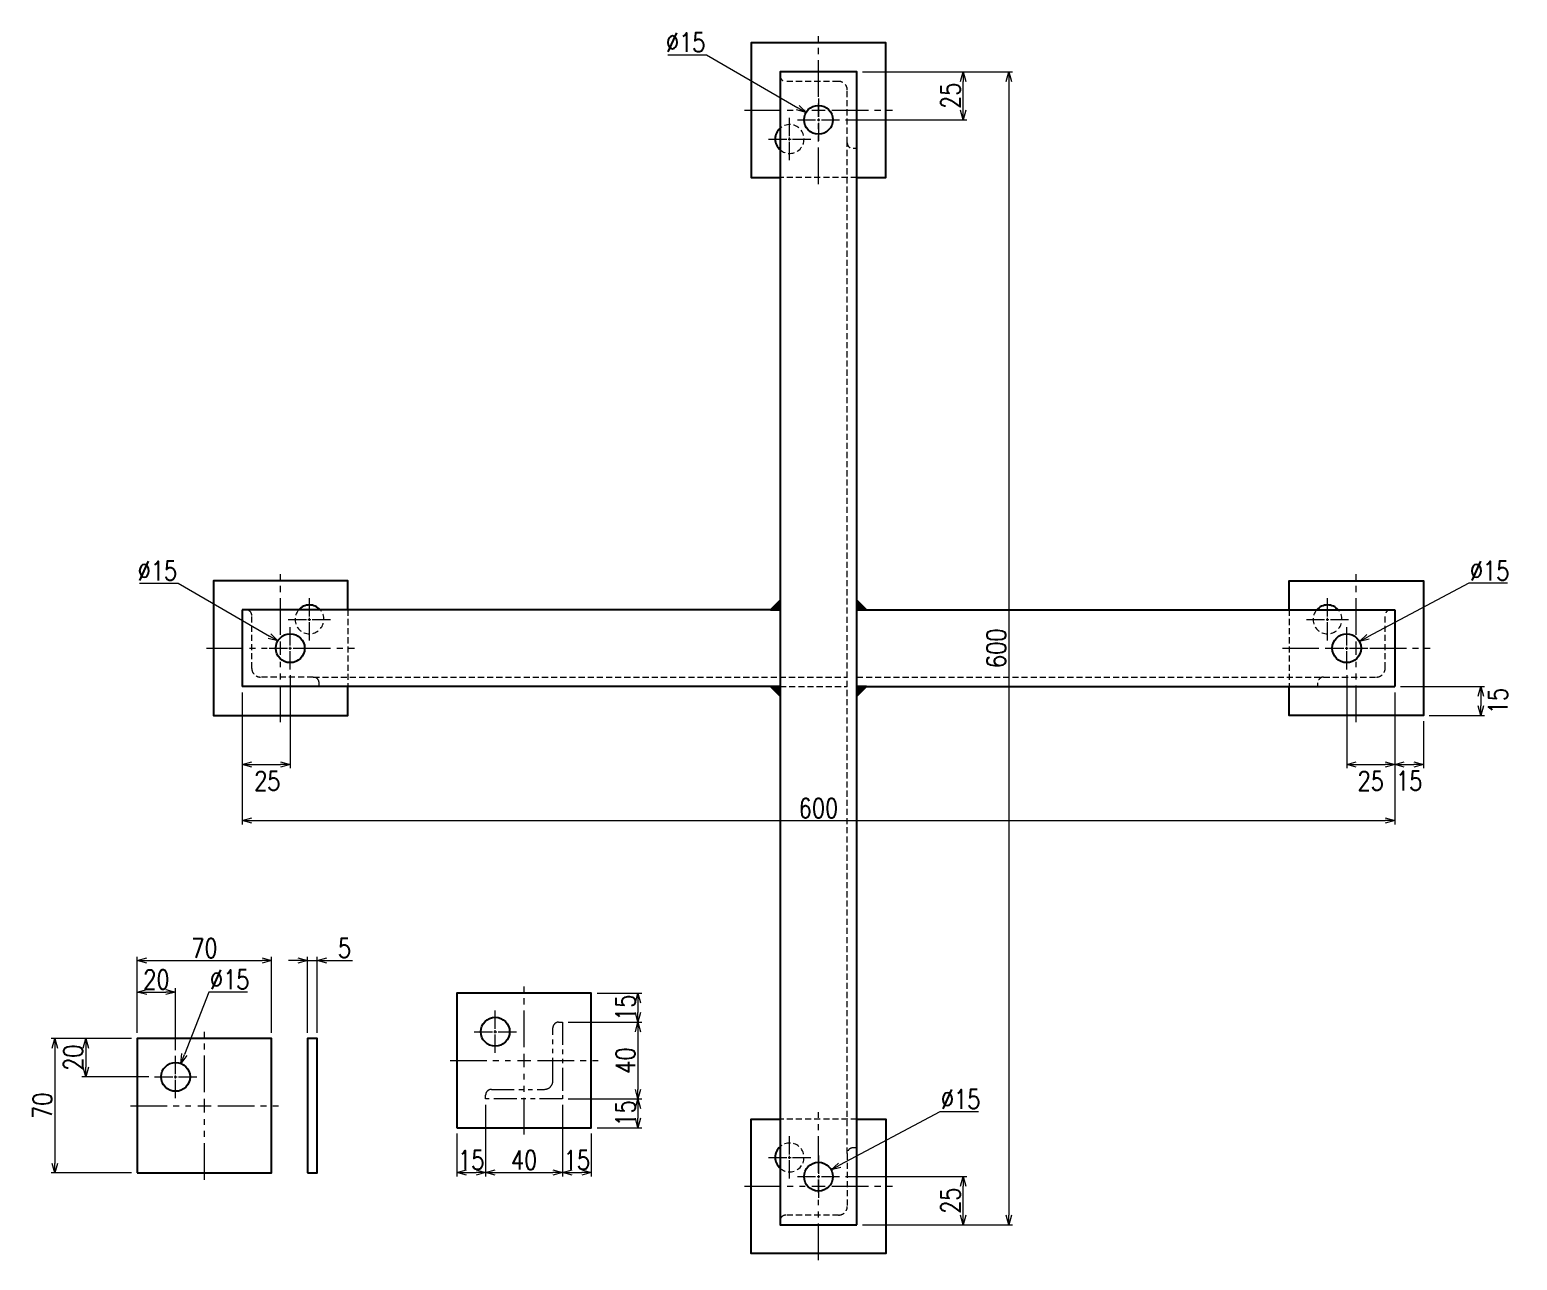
# Model space of a CAD drawing. Header units: millimetres. Extents: x 0 to 70370, y 0 to 11543.
# Drawn here: x 35375 to 36149, y 9299 to 9939 of the extents above; entities that cross this region are included whole.
import ezdxf

# ---------------------------------------------------------------- set-up
doc = ezdxf.new("R2010")
doc.units = ezdxf.units.MM
for name, pattern in [('CENTER2', [28.575, 19.05, -3.175, 3.175, -3.175]), ('HIDDEN2', [4.7625, 3.175, -1.5875]), ('PHANTOM2', [31.75, 15.875, -3.175, 3.175, -3.175, 3.175, -3.175])]:
    doc.linetypes.add(name, pattern=pattern)
for name, color, linetype, lineweight in [('01_外形線', 7, 'Continuous', 25), ('03_かくれ線', 6, 'HIDDEN2', 13), ('04_中心線', 1, 'CENTER2', 9), ('05_仮想線', 2, 'PHANTOM2', 13), ('07_寸法線', 3, 'Continuous', 9)]:
    doc.layers.add(name, color=color, linetype=linetype, lineweight=lineweight)
doc.styles.add('寸法用', font='simplex.shx', dxfattribs={"width": 0.8, "bigfont": '@extfont2.shx'})
doc.dimstyles.new('機械製図用', dxfattribs={"dimtxt": 3.5, "dimasz": 3.5, "dimexe": 2, "dimexo": 0, "dimgap": 1.2, "dimtad": 1, "dimdsep": 46, "dimtxsty": '寸法用', "dimblk": 'OPEN30', "dimcen": 0, "dimclrd": 256, "dimclre": 256, "dimclrt": 7, "dimazin": 2, "dimtm": 1e-09, "dimtfac": 0.75, "dimtmove": 0, "dimatfit": 3, "dimldrblk": 'OPEN30', "dimfxl": 1, "dimlwd": -1, "dimlwe": -1, "dimarcsym": 0})
doc.dimstyles.new('機械製図用$3', dxfattribs={"dimtxt": 3.5, "dimasz": 3.5, "dimexe": 2, "dimexo": 0, "dimgap": 1.2, "dimtad": 1, "dimtih": 1, "dimtoh": 1, "dimdsep": 46, "dimtxsty": '寸法用', "dimblk": 'OPEN30', "dimcen": 0, "dimsd1": 1, "dimclrd": 256, "dimclre": 256, "dimclrt": 7, "dimazin": 2, "dimtm": 1e-09, "dimtfac": 0.75, "dimtofl": 0, "dimtmove": 0, "dimatfit": 3, "dimldrblk": 'OPEN30', "dimfxl": 1, "dimlwd": -1, "dimlwe": -1, "dimarcsym": 0})

# ---------------------------------------------------------------- blocks, each defined once
blk = doc.blocks.new('*U2860')
at = {"layer": '04_中心線', "color": 0, "linetype": 'CENTER2', "transparency": 16777216}
for p, q in [((0, 7), (0, 38.5)), ((-38.5, 0), (-7, 0)), ((7, 0), (38.5, 0)), ((0, -38.5), (0, -7))]:
    blk.add_line(p, q, dxfattribs=at)
at = {"layer": '04_中心線', "color": 0, "linetype": 'Continuous', "transparency": 16777216}
for p, q in [((-3.5, 0), (3.5, 0)), ((0, -3.5), (0, 3.5))]:
    blk.add_line(p, q, dxfattribs=at)
blk = doc.blocks.new('*U2861')
at = {"layer": '04_中心線', "color": 0, "linetype": 'CENTER2', "transparency": 16777216}
for p, q in [((0, 1.5), (0, 11)), ((-11, 0), (-1.5, 0)), ((1.5, 0), (11, 0)), ((0, -11), (0, -1.5))]:
    blk.add_line(p, q, dxfattribs=at)
at = {"layer": '04_中心線', "color": 0, "linetype": 'Continuous', "transparency": 16777216}
for p, q in [((-0.75, 0), (0.75, 0)), ((0, -0.75), (0, 0.75))]:
    blk.add_line(p, q, dxfattribs=at)
blk = doc.blocks.new('*U2862')
at = {"layer": '04_中心線', "color": 0, "linetype": 'CENTER2', "transparency": 16777216}
for p, q in [((0, 7), (0, 38.5)), ((-38.5, 0), (-7, 0)), ((7, 0), (38.5, 0)), ((0, -38.5), (0, -7))]:
    blk.add_line(p, q, dxfattribs=at)
at = {"layer": '04_中心線', "color": 0, "linetype": 'Continuous', "transparency": 16777216}
for p, q in [((-3.5, 0), (3.5, 0)), ((0, -3.5), (0, 3.5))]:
    blk.add_line(p, q, dxfattribs=at)
blk = doc.blocks.new('*U2863')
at = {"layer": '04_中心線', "color": 0, "linetype": 'CENTER2', "transparency": 16777216}
for p, q in [((0, 1.5), (0, 11)), ((-11, 0), (-1.5, 0)), ((1.5, 0), (11, 0)), ((0, -11), (0, -1.5))]:
    blk.add_line(p, q, dxfattribs=at)
at = {"layer": '04_中心線', "color": 0, "linetype": 'Continuous', "transparency": 16777216}
for p, q in [((-0.75, 0), (0.75, 0)), ((0, -0.75), (0, 0.75))]:
    blk.add_line(p, q, dxfattribs=at)
blk = doc.blocks.new('*U2864')
at = {"layer": '04_中心線', "color": 0, "linetype": 'CENTER2', "transparency": 16777216}
for p, q in [((0, 7), (0, 38.5)), ((-38.5, 0), (-7, 0)), ((7, 0), (38.5, 0)), ((0, -38.5), (0, -7))]:
    blk.add_line(p, q, dxfattribs=at)
at = {"layer": '04_中心線', "color": 0, "linetype": 'Continuous', "transparency": 16777216}
for p, q in [((-3.5, 0), (3.5, 0)), ((0, -3.5), (0, 3.5))]:
    blk.add_line(p, q, dxfattribs=at)
blk = doc.blocks.new('*U2865')
at = {"layer": '04_中心線', "color": 0, "linetype": 'CENTER2', "transparency": 16777216}
for p, q in [((0, 1.5), (0, 11)), ((-11, 0), (-1.5, 0)), ((1.5, 0), (11, 0)), ((0, -11), (0, -1.5))]:
    blk.add_line(p, q, dxfattribs=at)
at = {"layer": '04_中心線', "color": 0, "linetype": 'Continuous', "transparency": 16777216}
for p, q in [((-0.75, 0), (0.75, 0)), ((0, -0.75), (0, 0.75))]:
    blk.add_line(p, q, dxfattribs=at)
blk = doc.blocks.new('*U2866')
at = {"layer": '04_中心線', "color": 0, "linetype": 'CENTER2', "transparency": 16777216}
for p, q in [((0, 7), (0, 38.5)), ((-38.5, 0), (-7, 0)), ((7, 0), (38.5, 0)), ((0, -38.5), (0, -7))]:
    blk.add_line(p, q, dxfattribs=at)
at = {"layer": '04_中心線', "color": 0, "linetype": 'Continuous', "transparency": 16777216}
for p, q in [((-3.5, 0), (3.5, 0)), ((0, -3.5), (0, 3.5))]:
    blk.add_line(p, q, dxfattribs=at)
blk = doc.blocks.new('*U2867')
at = {"layer": '04_中心線', "color": 0, "linetype": 'CENTER2', "transparency": 16777216}
for p, q in [((0, 1.5), (0, 11)), ((-11, 0), (-1.5, 0)), ((1.5, 0), (11, 0)), ((0, -11), (0, -1.5))]:
    blk.add_line(p, q, dxfattribs=at)
at = {"layer": '04_中心線', "color": 0, "linetype": 'Continuous', "transparency": 16777216}
for p, q in [((-0.75, 0), (0.75, 0)), ((0, -0.75), (0, 0.75))]:
    blk.add_line(p, q, dxfattribs=at)
blk = doc.blocks.new('*U2868')
at = {"layer": '04_中心線', "color": 0, "linetype": 'CENTER2', "transparency": 16777216}
for p, q in [((0, 1.5), (0, 11)), ((-11, 0), (-1.5, 0)), ((1.5, 0), (11, 0)), ((0, -11), (0, -1.5))]:
    blk.add_line(p, q, dxfattribs=at)
at = {"layer": '04_中心線', "color": 0, "linetype": 'Continuous', "transparency": 16777216}
for p, q in [((-0.75, 0), (0.75, 0)), ((0, -0.75), (0, 0.75))]:
    blk.add_line(p, q, dxfattribs=at)
blk = doc.blocks.new('*U2904')
at = {"layer": '04_中心線', "color": 0, "linetype": 'CENTER2', "transparency": 16777216}
for p, q in [((0, 7), (0, 38.5)), ((-38.5, 0), (-7, 0)), ((7, 0), (38.5, 0)), ((0, -38.5), (0, -7))]:
    blk.add_line(p, q, dxfattribs=at)
at = {"layer": '04_中心線', "color": 0, "linetype": 'Continuous', "transparency": 16777216}
for p, q in [((-3.5, 0), (3.5, 0)), ((0, -3.5), (0, 3.5))]:
    blk.add_line(p, q, dxfattribs=at)
blk = doc.blocks.new('*U2905')
at = {"layer": '04_中心線', "color": 0, "linetype": 'CENTER2', "transparency": 16777216}
for p, q in [((0, 1.5), (0, 11)), ((-11, 0), (-1.5, 0)), ((1.5, 0), (11, 0)), ((0, -11), (0, -1.5))]:
    blk.add_line(p, q, dxfattribs=at)
at = {"layer": '04_中心線', "color": 0, "linetype": 'Continuous', "transparency": 16777216}
for p, q in [((-0.75, 0), (0.75, 0)), ((0, -0.75), (0, 0.75))]:
    blk.add_line(p, q, dxfattribs=at)
blk = doc.blocks.new('_Open30')
at = {"color": 0, "linetype": 'ByBlock', "lineweight": -2}
for p, q in [((-1, 0.27), (0, 0)), ((0, 0), (-1, -0.27)), ((0, 0), (-1, 0))]:
    blk.add_line(p, q, dxfattribs=at)
blk = doc.blocks.new('*D2999')
at = {"layer": '07_寸法線', "transparency": 16777216}
for p, q in [((35428.03, 9414.16), (35386.17, 9414.16)), ((35388.17, 9409.16), (35388.17, 9349.16)), ((35428.03, 9344.16), (35386.17, 9344.16))]:
    blk.add_line(p, q, dxfattribs=at)
at = {"layer": 'Defpoints', "color": 0, "transparency": 16777216}
for p in [(35431.03, 9414.16), (35388.17, 9344.16), (35431.03, 9344.16)]:
    blk.add_point(p, dxfattribs=at)
at = {"layer": '07_寸法線', "transparency": 16777216, "xscale": 5, "yscale": 5, "zscale": 5}
for p, rotation in [((35388.17, 9414.16), 90), ((35388.17, 9344.16), 270)]:
    blk.add_blockref('_Open30', p, dxfattribs=dict(at, rotation=rotation))
at = {"layer": '07_寸法線', "color": 7, "transparency": 16777216, "insert": (35381.67, 9379.16), "char_height": 10, "attachment_point": 5, "rotation": 90, "style": '寸法用'}
blk.add_mtext('70', dxfattribs=at)
blk = doc.blocks.new('*D3000')
at = {"layer": '07_寸法線', "transparency": 16777216}
for p, q in [((35431.03, 9417.16), (35431.03, 9456.71)), ((35501.03, 9417.16), (35501.03, 9456.71)), ((35436.03, 9454.71), (35496.03, 9454.71))]:
    blk.add_line(p, q, dxfattribs=at)
at = {"layer": 'Defpoints', "color": 0, "transparency": 16777216}
for p in [(35501.03, 9454.71), (35431.03, 9414.16), (35501.03, 9414.16)]:
    blk.add_point(p, dxfattribs=at)
at = {"layer": '07_寸法線', "transparency": 16777216, "xscale": 5, "yscale": 5, "zscale": 5, "rotation": 180}
blk.add_blockref('_Open30', (35431.03, 9454.71), dxfattribs=at)
at = {"layer": '07_寸法線', "transparency": 16777216, "xscale": 5, "yscale": 5, "zscale": 5}
blk.add_blockref('_Open30', (35501.03, 9454.71), dxfattribs=at)
at = {"layer": '07_寸法線', "color": 7, "transparency": 16777216, "insert": (35466.03, 9461.21), "char_height": 10, "attachment_point": 5, "style": '寸法用'}
blk.add_mtext('70', dxfattribs=at)
blk = doc.blocks.new('*D3001')
at = {"layer": '07_寸法線', "transparency": 16777216}
for p, q in [((35431.03, 9417.16), (35431.03, 9440.31)), ((35451.03, 9408.16), (35451.03, 9440.31)), ((35436.03, 9438.31), (35446.03, 9438.31))]:
    blk.add_line(p, q, dxfattribs=at)
at = {"layer": 'Defpoints', "color": 0, "transparency": 16777216}
for p in [(35451.03, 9438.31), (35431.03, 9414.16), (35451.03, 9405.16)]:
    blk.add_point(p, dxfattribs=at)
at = {"layer": '07_寸法線', "transparency": 16777216, "xscale": 5, "yscale": 5, "zscale": 5, "rotation": 180}
blk.add_blockref('_Open30', (35431.03, 9438.31), dxfattribs=at)
at = {"layer": '07_寸法線', "transparency": 16777216, "xscale": 5, "yscale": 5, "zscale": 5}
blk.add_blockref('_Open30', (35451.03, 9438.31), dxfattribs=at)
at = {"layer": '07_寸法線', "color": 7, "transparency": 16777216, "insert": (35441.03, 9444.81), "char_height": 10, "attachment_point": 5, "style": '寸法用'}
blk.add_mtext('20', dxfattribs=at)
blk = doc.blocks.new('*D3002')
at = {"layer": '07_寸法線', "transparency": 16777216}
for p, q in [((35428.03, 9414.16), (35402.26, 9414.16)), ((35404.26, 9409.16), (35404.26, 9399.16)), ((35437.03, 9394.16), (35402.26, 9394.16))]:
    blk.add_line(p, q, dxfattribs=at)
at = {"layer": 'Defpoints', "color": 0, "transparency": 16777216}
for p in [(35431.03, 9414.16), (35404.26, 9394.16), (35440.03, 9394.16)]:
    blk.add_point(p, dxfattribs=at)
at = {"layer": '07_寸法線', "transparency": 16777216, "xscale": 5, "yscale": 5, "zscale": 5}
for p, rotation in [((35404.26, 9414.16), 90), ((35404.26, 9394.16), 270)]:
    blk.add_blockref('_Open30', p, dxfattribs=dict(at, rotation=rotation))
at = {"layer": '07_寸法線', "color": 7, "transparency": 16777216, "insert": (35397.76, 9404.16), "char_height": 10, "attachment_point": 5, "rotation": 90, "style": '寸法用'}
blk.add_mtext('20', dxfattribs=at)
blk = doc.blocks.new('*D3003')
at = {"layer": '07_寸法線', "transparency": 16777216}
for p, q in [((35468.36, 9438.31), (35455.6, 9405.8)), ((35488.53, 9438.31), (35468.36, 9438.31))]:
    blk.add_line(p, q, dxfattribs=at)
at = {"layer": 'Defpoints', "color": 0, "transparency": 16777216}
for p in [(35453.78, 9401.15), (35448.29, 9387.18)]:
    blk.add_point(p, dxfattribs=at)
at = {"layer": '07_寸法線', "transparency": 16777216, "xscale": 5, "yscale": 5, "zscale": 5, "rotation": 248.5662859886251}
blk.add_blockref('_Open30', (35453.78, 9401.15), dxfattribs=at)
at = {"layer": '07_寸法線', "color": 7, "transparency": 16777216, "insert": (35479.2, 9444.81), "char_height": 10, "attachment_point": 5, "style": '寸法用'}
blk.add_mtext('∅15', dxfattribs=at)
blk = doc.blocks.new('*D3004')
at = {"layer": '07_寸法線', "transparency": 16777216}
for p, q in [((35519.75, 9417.16), (35519.75, 9456.71)), ((35524.75, 9417.16), (35524.75, 9456.71)), ((35514.75, 9454.71), (35509.75, 9454.71)), ((35519.75, 9454.71), (35524.75, 9454.71)), ((35529.75, 9454.71), (35543.08, 9454.71))]:
    blk.add_line(p, q, dxfattribs=at)
at = {"layer": 'Defpoints', "color": 0, "transparency": 16777216}
for p in [(35524.75, 9454.71), (35519.75, 9414.16), (35524.75, 9414.16)]:
    blk.add_point(p, dxfattribs=at)
at = {"layer": '07_寸法線', "transparency": 16777216, "xscale": 5, "yscale": 5, "zscale": 5}
blk.add_blockref('_Open30', (35519.75, 9454.71), dxfattribs=at)
at = {"layer": '07_寸法線', "transparency": 16777216, "xscale": 5, "yscale": 5, "zscale": 5, "rotation": 180}
blk.add_blockref('_Open30', (35524.75, 9454.71), dxfattribs=at)
at = {"layer": '07_寸法線', "color": 7, "transparency": 16777216, "insert": (35538.92, 9461.21), "char_height": 10, "attachment_point": 5, "style": '寸法用'}
blk.add_mtext('5', dxfattribs=at)
blk = doc.blocks.new('*U3005')
at = {"layer": '04_中心線', "color": 0, "linetype": 'CENTER2', "transparency": 16777216}
for p, q in [((0, 7), (0, 38.5)), ((-38.5, 0), (-7, 0)), ((7, 0), (38.5, 0)), ((0, -38.5), (0, -7))]:
    blk.add_line(p, q, dxfattribs=at)
at = {"layer": '04_中心線', "color": 0, "linetype": 'Continuous', "transparency": 16777216}
for p, q in [((-3.5, 0), (3.5, 0)), ((0, -3.5), (0, 3.5))]:
    blk.add_line(p, q, dxfattribs=at)
blk = doc.blocks.new('*U3006')
at = {"layer": '04_中心線', "color": 0, "linetype": 'CENTER2', "transparency": 16777216}
for p, q in [((0, 1.5), (0, 11)), ((-11, 0), (-1.5, 0)), ((1.5, 0), (11, 0)), ((0, -11), (0, -1.5))]:
    blk.add_line(p, q, dxfattribs=at)
at = {"layer": '04_中心線', "color": 0, "linetype": 'Continuous', "transparency": 16777216}
for p, q in [((-0.75, 0), (0.75, 0)), ((0, -0.75), (0, 0.75))]:
    blk.add_line(p, q, dxfattribs=at)
blk = doc.blocks.new('*D3007')
at = {"layer": '07_寸法線', "transparency": 16777216}
for p, q in [((35652.44, 9379.67), (35652.44, 9342.41)), ((35667.44, 9364.67), (35667.44, 9342.41)), ((35657.44, 9344.41), (35662.44, 9344.41))]:
    blk.add_line(p, q, dxfattribs=at)
at = {"layer": 'Defpoints', "color": 0, "transparency": 16777216}
for p in [(35652.44, 9382.67), (35667.44, 9367.67), (35667.44, 9344.41)]:
    blk.add_point(p, dxfattribs=at)
at = {"layer": '07_寸法線', "transparency": 16777216, "xscale": 5, "yscale": 5, "zscale": 5, "rotation": 180}
blk.add_blockref('_Open30', (35652.44, 9344.41), dxfattribs=at)
at = {"layer": '07_寸法線', "transparency": 16777216, "xscale": 5, "yscale": 5, "zscale": 5}
blk.add_blockref('_Open30', (35667.44, 9344.41), dxfattribs=at)
at = {"layer": '07_寸法線', "color": 7, "transparency": 16777216, "insert": (35659.94, 9350.91), "char_height": 10, "attachment_point": 5, "style": '寸法用'}
blk.add_mtext('15', dxfattribs=at)
blk = doc.blocks.new('*D3008')
at = {"layer": '07_寸法線', "transparency": 16777216}
for p, q in [((35655.44, 9382.67), (35693.74, 9382.67)), ((35691.74, 9377.67), (35691.74, 9372.67)), ((35670.44, 9367.67), (35693.74, 9367.67))]:
    blk.add_line(p, q, dxfattribs=at)
at = {"layer": 'Defpoints', "color": 0, "transparency": 16777216}
for p in [(35652.44, 9382.67), (35667.44, 9367.67), (35691.74, 9367.67)]:
    blk.add_point(p, dxfattribs=at)
at = {"layer": '07_寸法線', "transparency": 16777216, "xscale": 5, "yscale": 5, "zscale": 5}
for p, rotation in [((35691.74, 9382.67), 90), ((35691.74, 9367.67), 270)]:
    blk.add_blockref('_Open30', p, dxfattribs=dict(at, rotation=rotation))
at = {"layer": '07_寸法線', "color": 7, "transparency": 16777216, "insert": (35685.24, 9375.17), "char_height": 10, "attachment_point": 5, "rotation": 90, "style": '寸法用'}
blk.add_mtext('15', dxfattribs=at)
blk = doc.blocks.new('*D3009')
at = {"layer": '07_寸法線', "transparency": 16777216}
for p, q in [((35485.7, 9594.25), (35485.7, 9525.55)), ((36085.7, 9594.25), (36085.7, 9525.55)), ((35490.7, 9527.55), (36080.7, 9527.55))]:
    blk.add_line(p, q, dxfattribs=at)
at = {"layer": 'Defpoints', "color": 0, "transparency": 16777216}
for p in [(35485.7, 9597.25), (36085.7, 9597.25), (36085.7, 9527.55)]:
    blk.add_point(p, dxfattribs=at)
at = {"layer": '07_寸法線', "transparency": 16777216, "xscale": 5, "yscale": 5, "zscale": 5, "rotation": 180}
blk.add_blockref('_Open30', (35485.7, 9527.55), dxfattribs=at)
at = {"layer": '07_寸法線', "transparency": 16777216, "xscale": 5, "yscale": 5, "zscale": 5}
blk.add_blockref('_Open30', (36085.7, 9527.55), dxfattribs=at)
at = {"layer": '07_寸法線', "color": 7, "transparency": 16777216, "insert": (35785.7, 9534.05), "char_height": 10, "attachment_point": 5, "style": '寸法用'}
blk.add_mtext('600', dxfattribs=at)
blk = doc.blocks.new('*D3010')
at = {"layer": '07_寸法線', "transparency": 16777216}
for p, q in [((35808.7, 9917.25), (35886.8, 9917.25)), ((35884.8, 9912.25), (35884.8, 9322.25)), ((35808.7, 9317.25), (35886.8, 9317.25))]:
    blk.add_line(p, q, dxfattribs=at)
at = {"layer": 'Defpoints', "color": 0, "transparency": 16777216}
for p in [(35805.7, 9917.25), (35805.7, 9317.25), (35884.8, 9317.25)]:
    blk.add_point(p, dxfattribs=at)
at = {"layer": '07_寸法線', "transparency": 16777216, "xscale": 5, "yscale": 5, "zscale": 5}
for p, rotation in [((35884.8, 9917.25), 90), ((35884.8, 9317.25), 270)]:
    blk.add_blockref('_Open30', p, dxfattribs=dict(at, rotation=rotation))
at = {"layer": '07_寸法線', "color": 7, "transparency": 16777216, "insert": (35878.3, 9617.25), "char_height": 10, "attachment_point": 5, "rotation": 90, "style": '寸法用'}
blk.add_mtext('600', dxfattribs=at)
blk = doc.blocks.new('*U3014')
at = {"layer": '04_中心線', "color": 0, "linetype": 'CENTER2', "transparency": 16777216}
for p, q in [((0, 1.5), (0, 11)), ((-11, 0), (-1.5, 0)), ((1.5, 0), (11, 0)), ((0, -11), (0, -1.5))]:
    blk.add_line(p, q, dxfattribs=at)
at = {"layer": '04_中心線', "color": 0, "linetype": 'Continuous', "transparency": 16777216}
for p, q in [((-0.75, 0), (0.75, 0)), ((0, -0.75), (0, 0.75))]:
    blk.add_line(p, q, dxfattribs=at)
blk = doc.blocks.new('*U3011')
at = {"layer": '04_中心線', "color": 0, "linetype": 'CENTER2', "transparency": 16777216}
for p, q in [((0, 1.5), (0, 11)), ((-11, 0), (-1.5, 0)), ((1.5, 0), (11, 0)), ((0, -11), (0, -1.5))]:
    blk.add_line(p, q, dxfattribs=at)
at = {"layer": '04_中心線', "color": 0, "linetype": 'Continuous', "transparency": 16777216}
for p, q in [((-0.75, 0), (0.75, 0)), ((0, -0.75), (0, 0.75))]:
    blk.add_line(p, q, dxfattribs=at)
blk = doc.blocks.new('*U3013')
at = {"layer": '04_中心線', "color": 0, "linetype": 'CENTER2', "transparency": 16777216}
for p, q in [((0, 1.5), (0, 11)), ((-11, 0), (-1.5, 0)), ((1.5, 0), (11, 0)), ((0, -11), (0, -1.5))]:
    blk.add_line(p, q, dxfattribs=at)
at = {"layer": '04_中心線', "color": 0, "linetype": 'Continuous', "transparency": 16777216}
for p, q in [((-0.75, 0), (0.75, 0)), ((0, -0.75), (0, 0.75))]:
    blk.add_line(p, q, dxfattribs=at)
blk = doc.blocks.new('*U3012')
at = {"layer": '04_中心線', "color": 0, "linetype": 'CENTER2', "transparency": 16777216}
for p, q in [((0, 1.5), (0, 11)), ((-11, 0), (-1.5, 0)), ((1.5, 0), (11, 0)), ((0, -11), (0, -1.5))]:
    blk.add_line(p, q, dxfattribs=at)
at = {"layer": '04_中心線', "color": 0, "linetype": 'Continuous', "transparency": 16777216}
for p, q in [((-0.75, 0), (0.75, 0)), ((0, -0.75), (0, 0.75))]:
    blk.add_line(p, q, dxfattribs=at)
blk = doc.blocks.new('*D3015')
at = {"layer": '07_寸法線', "transparency": 16777216}
for p, q in [((36085.7, 9594.25), (36085.7, 9554.78)), ((36100.7, 9579.25), (36100.7, 9554.78)), ((36090.7, 9556.78), (36095.7, 9556.78))]:
    blk.add_line(p, q, dxfattribs=at)
at = {"layer": 'Defpoints', "color": 0, "transparency": 16777216}
for p in [(36085.7, 9597.25), (36100.7, 9582.25), (36100.7, 9556.78)]:
    blk.add_point(p, dxfattribs=at)
at = {"layer": '07_寸法線', "transparency": 16777216, "xscale": 5, "yscale": 5, "zscale": 5, "rotation": 180}
blk.add_blockref('_Open30', (36085.7, 9556.78), dxfattribs=at)
at = {"layer": '07_寸法線', "transparency": 16777216, "xscale": 5, "yscale": 5, "zscale": 5}
blk.add_blockref('_Open30', (36100.7, 9556.78), dxfattribs=at)
at = {"layer": '07_寸法線', "color": 7, "transparency": 16777216, "insert": (36093.2, 9548.2), "char_height": 10, "attachment_point": 5, "style": '寸法用'}
blk.add_mtext('15', dxfattribs=at)
blk = doc.blocks.new('*D3016')
at = {"layer": '07_寸法線', "transparency": 16777216}
for p, q in [((36088.7, 9597.25), (36132.49, 9597.25)), ((36130.49, 9592.25), (36130.49, 9587.25)), ((36103.7, 9582.25), (36132.49, 9582.25))]:
    blk.add_line(p, q, dxfattribs=at)
at = {"layer": 'Defpoints', "color": 0, "transparency": 16777216}
for p in [(36085.7, 9597.25), (36100.7, 9582.25), (36130.49, 9582.25)]:
    blk.add_point(p, dxfattribs=at)
at = {"layer": '07_寸法線', "transparency": 16777216, "xscale": 5, "yscale": 5, "zscale": 5}
for p, rotation in [((36130.49, 9597.25), 90), ((36130.49, 9582.25), 270)]:
    blk.add_blockref('_Open30', p, dxfattribs=dict(at, rotation=rotation))
at = {"layer": '07_寸法線', "color": 7, "transparency": 16777216, "insert": (36139.45, 9589.75), "char_height": 10, "attachment_point": 5, "rotation": 90, "style": '寸法用'}
blk.add_mtext('15', dxfattribs=at)
blk = doc.blocks.new('*D3017')
at = {"layer": '07_寸法線', "transparency": 16777216}
for p, q in [((36060.7, 9603.25), (36060.7, 9554.78)), ((36085.7, 9594.25), (36085.7, 9554.78)), ((36065.7, 9556.78), (36080.7, 9556.78))]:
    blk.add_line(p, q, dxfattribs=at)
at = {"layer": 'Defpoints', "color": 0, "transparency": 16777216}
for p in [(36060.7, 9606.25), (36085.7, 9597.25), (36085.7, 9556.78)]:
    blk.add_point(p, dxfattribs=at)
at = {"layer": '07_寸法線', "transparency": 16777216, "xscale": 5, "yscale": 5, "zscale": 5, "rotation": 180}
blk.add_blockref('_Open30', (36060.7, 9556.78), dxfattribs=at)
at = {"layer": '07_寸法線', "transparency": 16777216, "xscale": 5, "yscale": 5, "zscale": 5}
blk.add_blockref('_Open30', (36085.7, 9556.78), dxfattribs=at)
at = {"layer": '07_寸法線', "color": 7, "transparency": 16777216, "insert": (36073.2, 9548.17), "char_height": 10, "attachment_point": 5, "style": '寸法用'}
blk.add_mtext('25', dxfattribs=at)
blk = doc.blocks.new('*D3019')
at = {"layer": '07_寸法線', "transparency": 16777216}
for p, q in [((35655.44, 9422.67), (35693.74, 9422.67)), ((35691.74, 9417.67), (35691.74, 9387.67)), ((35655.44, 9382.67), (35693.74, 9382.67))]:
    blk.add_line(p, q, dxfattribs=at)
at = {"layer": 'Defpoints', "color": 0, "transparency": 16777216}
for p in [(35652.44, 9422.67), (35652.44, 9382.67), (35691.74, 9382.67)]:
    blk.add_point(p, dxfattribs=at)
at = {"layer": '07_寸法線', "transparency": 16777216, "xscale": 5, "yscale": 5, "zscale": 5}
for p, rotation in [((35691.74, 9422.67), 90), ((35691.74, 9382.67), 270)]:
    blk.add_blockref('_Open30', p, dxfattribs=dict(at, rotation=rotation))
at = {"layer": '07_寸法線', "color": 7, "transparency": 16777216, "insert": (35685.24, 9402.67), "char_height": 10, "attachment_point": 5, "rotation": 90, "style": '寸法用'}
blk.add_mtext('40', dxfattribs=at)
blk = doc.blocks.new('*D3020')
at = {"layer": '07_寸法線', "transparency": 16777216}
for p, q in [((35670.44, 9437.67), (35693.74, 9437.67)), ((35691.74, 9432.67), (35691.74, 9427.67)), ((35655.44, 9422.67), (35693.74, 9422.67))]:
    blk.add_line(p, q, dxfattribs=at)
at = {"layer": 'Defpoints', "color": 0, "transparency": 16777216}
for p in [(35667.44, 9437.67), (35652.44, 9422.67), (35691.74, 9422.67)]:
    blk.add_point(p, dxfattribs=at)
at = {"layer": '07_寸法線', "transparency": 16777216, "xscale": 5, "yscale": 5, "zscale": 5}
for p, rotation in [((35691.74, 9437.67), 90), ((35691.74, 9422.67), 270)]:
    blk.add_blockref('_Open30', p, dxfattribs=dict(at, rotation=rotation))
at = {"layer": '07_寸法線', "color": 7, "transparency": 16777216, "insert": (35685.24, 9430.17), "char_height": 10, "attachment_point": 5, "rotation": 90, "style": '寸法用'}
blk.add_mtext('15', dxfattribs=at)
blk = doc.blocks.new('*D3021')
at = {"layer": '07_寸法線', "transparency": 16777216}
for p, q in [((35612.44, 9379.67), (35612.44, 9342.41)), ((35652.44, 9379.67), (35652.44, 9342.41)), ((35617.44, 9344.41), (35647.44, 9344.41))]:
    blk.add_line(p, q, dxfattribs=at)
at = {"layer": 'Defpoints', "color": 0, "transparency": 16777216}
for p in [(35612.44, 9382.67), (35652.44, 9382.67), (35652.44, 9344.41)]:
    blk.add_point(p, dxfattribs=at)
at = {"layer": '07_寸法線', "transparency": 16777216, "xscale": 5, "yscale": 5, "zscale": 5, "rotation": 180}
blk.add_blockref('_Open30', (35612.44, 9344.41), dxfattribs=at)
at = {"layer": '07_寸法線', "transparency": 16777216, "xscale": 5, "yscale": 5, "zscale": 5}
blk.add_blockref('_Open30', (35652.44, 9344.41), dxfattribs=at)
at = {"layer": '07_寸法線', "color": 7, "transparency": 16777216, "insert": (35632.44, 9350.91), "char_height": 10, "attachment_point": 5, "style": '寸法用'}
blk.add_mtext('40', dxfattribs=at)
blk = doc.blocks.new('*D3022')
at = {"layer": '07_寸法線', "transparency": 16777216}
for p, q in [((35612.44, 9379.67), (35612.44, 9342.41)), ((35597.44, 9364.67), (35597.44, 9342.41)), ((35602.44, 9344.41), (35607.44, 9344.41))]:
    blk.add_line(p, q, dxfattribs=at)
at = {"layer": 'Defpoints', "color": 0, "transparency": 16777216}
for p in [(35612.44, 9382.67), (35597.44, 9367.67), (35612.44, 9344.41)]:
    blk.add_point(p, dxfattribs=at)
at = {"layer": '07_寸法線', "transparency": 16777216, "xscale": 5, "yscale": 5, "zscale": 5, "rotation": 180}
blk.add_blockref('_Open30', (35597.44, 9344.41), dxfattribs=at)
at = {"layer": '07_寸法線', "transparency": 16777216, "xscale": 5, "yscale": 5, "zscale": 5}
blk.add_blockref('_Open30', (35612.44, 9344.41), dxfattribs=at)
at = {"layer": '07_寸法線', "color": 7, "transparency": 16777216, "insert": (35604.94, 9350.91), "char_height": 10, "attachment_point": 5, "style": '寸法用'}
blk.add_mtext('15', dxfattribs=at)
blk = doc.blocks.new('*D3023')
at = {"layer": '07_寸法線', "transparency": 16777216}
for p, q in [((35799.7, 9342.25), (35862.99, 9342.25)), ((35860.99, 9322.25), (35860.99, 9337.25)), ((35808.7, 9317.25), (35862.99, 9317.25))]:
    blk.add_line(p, q, dxfattribs=at)
at = {"layer": 'Defpoints', "color": 0, "transparency": 16777216}
for p in [(35796.7, 9342.25), (35860.99, 9342.25), (35805.7, 9317.25)]:
    blk.add_point(p, dxfattribs=at)
at = {"layer": '07_寸法線', "transparency": 16777216, "xscale": 5, "yscale": 5, "zscale": 5}
for p, rotation in [((35860.99, 9342.25), 90), ((35860.99, 9317.25), 270)]:
    blk.add_blockref('_Open30', p, dxfattribs=dict(at, rotation=rotation))
at = {"layer": '07_寸法線', "color": 7, "transparency": 16777216, "insert": (35854.49, 9329.75), "char_height": 10, "attachment_point": 5, "rotation": 90, "style": '寸法用'}
blk.add_mtext('25', dxfattribs=at)
blk = doc.blocks.new('*D3024')
at = {"layer": '07_寸法線', "transparency": 16777216}
for p, q in [((35510.7, 9603.25), (35510.7, 9554.78)), ((35485.7, 9594.25), (35485.7, 9554.78)), ((35490.7, 9556.78), (35505.7, 9556.78))]:
    blk.add_line(p, q, dxfattribs=at)
at = {"layer": 'Defpoints', "color": 0, "transparency": 16777216}
for p in [(35510.7, 9606.25), (35485.7, 9597.25), (35510.7, 9556.78)]:
    blk.add_point(p, dxfattribs=at)
at = {"layer": '07_寸法線', "transparency": 16777216, "xscale": 5, "yscale": 5, "zscale": 5, "rotation": 180}
blk.add_blockref('_Open30', (35485.7, 9556.78), dxfattribs=at)
at = {"layer": '07_寸法線', "transparency": 16777216, "xscale": 5, "yscale": 5, "zscale": 5}
blk.add_blockref('_Open30', (35510.7, 9556.78), dxfattribs=at)
at = {"layer": '07_寸法線', "color": 7, "transparency": 16777216, "insert": (35498.79, 9548.17), "char_height": 10, "attachment_point": 5, "style": '寸法用'}
blk.add_mtext('25', dxfattribs=at)
blk = doc.blocks.new('*D3025')
at = {"layer": '07_寸法線', "transparency": 16777216}
for p, q in [((35808.7, 9917.25), (35862.99, 9917.25)), ((35860.99, 9897.25), (35860.99, 9912.25)), ((35799.7, 9892.25), (35862.99, 9892.25))]:
    blk.add_line(p, q, dxfattribs=at)
at = {"layer": 'Defpoints', "color": 0, "transparency": 16777216}
for p in [(35805.7, 9917.25), (35860.99, 9917.25), (35796.7, 9892.25)]:
    blk.add_point(p, dxfattribs=at)
at = {"layer": '07_寸法線', "transparency": 16777216, "xscale": 5, "yscale": 5, "zscale": 5}
for p, rotation in [((35860.99, 9917.25), 90), ((35860.99, 9892.25), 270)]:
    blk.add_blockref('_Open30', p, dxfattribs=dict(at, rotation=rotation))
at = {"layer": '07_寸法線', "color": 7, "transparency": 16777216, "insert": (35854.49, 9904.75), "char_height": 10, "attachment_point": 5, "rotation": 90, "style": '寸法用'}
blk.add_mtext('25', dxfattribs=at)
blk = doc.blocks.new('*D3026')
at = {"layer": '07_寸法線', "transparency": 16777216}
for p, q in [((35707.24, 9926.05), (35727.41, 9926.05)), ((35727.41, 9926.05), (35774.89, 9898.52))]:
    blk.add_line(p, q, dxfattribs=at)
at = {"layer": 'Defpoints', "color": 0, "transparency": 16777216}
for p in [(35779.22, 9896.01), (35792.19, 9888.49)]:
    blk.add_point(p, dxfattribs=at)
at = {"layer": '07_寸法線', "transparency": 16777216, "xscale": 5, "yscale": 5, "zscale": 5, "rotation": 329.8960258220471}
blk.add_blockref('_Open30', (35779.22, 9896.01), dxfattribs=at)
at = {"layer": '07_寸法線', "color": 7, "transparency": 16777216, "insert": (35716.58, 9932.55), "char_height": 10, "attachment_point": 5, "style": '寸法用'}
blk.add_mtext('∅15', dxfattribs=at)
blk = doc.blocks.new('*D3027')
at = {"layer": '07_寸法線', "transparency": 16777216}
for p, q in [((36124.26, 9651.05), (36071.74, 9623.12)), ((36144.43, 9651.05), (36124.26, 9651.05))]:
    blk.add_line(p, q, dxfattribs=at)
at = {"layer": 'Defpoints', "color": 0, "transparency": 16777216}
for p in [(36067.33, 9620.77), (36054.08, 9613.73)]:
    blk.add_point(p, dxfattribs=at)
at = {"layer": '07_寸法線', "transparency": 16777216, "xscale": 5, "yscale": 5, "zscale": 5, "rotation": 208.0023329815788}
blk.add_blockref('_Open30', (36067.33, 9620.77), dxfattribs=at)
at = {"layer": '07_寸法線', "color": 7, "transparency": 16777216, "insert": (36135.09, 9657.55), "char_height": 10, "attachment_point": 5, "style": '寸法用'}
blk.add_mtext('∅15', dxfattribs=at)
blk = doc.blocks.new('*D3028')
at = {"layer": '07_寸法線', "transparency": 16777216}
for p, q in [((35432.24, 9651.05), (35452.41, 9651.05)), ((35452.41, 9651.05), (35499.89, 9623.52))]:
    blk.add_line(p, q, dxfattribs=at)
at = {"layer": 'Defpoints', "color": 0, "transparency": 16777216}
for p in [(35504.22, 9621.01), (35517.19, 9613.49)]:
    blk.add_point(p, dxfattribs=at)
at = {"layer": '07_寸法線', "transparency": 16777216, "xscale": 5, "yscale": 5, "zscale": 5, "rotation": 329.8960258220134}
blk.add_blockref('_Open30', (35504.22, 9621.01), dxfattribs=at)
at = {"layer": '07_寸法線', "color": 7, "transparency": 16777216, "insert": (35441.58, 9657.55), "char_height": 10, "attachment_point": 5, "style": '寸法用'}
blk.add_mtext('∅15', dxfattribs=at)
blk = doc.blocks.new('*D3029')
at = {"layer": '07_寸法線', "transparency": 16777216}
for p, q in [((35848.86, 9376.05), (35796.72, 9348.15)), ((35869.02, 9376.05), (35848.86, 9376.05))]:
    blk.add_line(p, q, dxfattribs=at)
at = {"layer": 'Defpoints', "color": 0, "transparency": 16777216}
for p in [(35792.32, 9345.79), (35779.09, 9338.71)]:
    blk.add_point(p, dxfattribs=at)
at = {"layer": '07_寸法線', "transparency": 16777216, "xscale": 5, "yscale": 5, "zscale": 5, "rotation": 208.1542672582925}
blk.add_blockref('_Open30', (35792.32, 9345.79), dxfattribs=at)
at = {"layer": '07_寸法線', "color": 7, "transparency": 16777216, "insert": (35859.69, 9382.55), "char_height": 10, "attachment_point": 5, "style": '寸法用'}
blk.add_mtext('∅15', dxfattribs=at)

msp = doc.modelspace()

# ---------------------------------------------------------------- hatches: boundary and pattern name
at = {"layer": '01_外形線'}
h = msp.add_hatch(color=256, dxfattribs=at)
h.dxf.hatch_style = 1
h.paths.add_polyline_path([(35760.704, 9637.248), (35765.704, 9637.248), (35765.704, 9642.248)])
h = msp.add_hatch(color=256, dxfattribs=at)
h.dxf.hatch_style = 1
h.paths.add_polyline_path([(35805.704, 9642.248), (35805.704, 9637.248), (35810.704, 9637.248)])
h = msp.add_hatch(color=256, dxfattribs=at)
h.dxf.hatch_style = 1
h.paths.add_polyline_path([(35765.704, 9592.248), (35765.704, 9597.248), (35760.704, 9597.248)])
h = msp.add_hatch(color=256, dxfattribs=at)
h.dxf.hatch_style = 1
h.paths.add_polyline_path([(35810.704, 9597.248), (35805.704, 9597.248), (35805.704, 9592.248)])

# ---------------------------------------------------------------- linework, layer by layer
for p, q in [((35485.704, 9637.248), (35485.704, 9597.248)), ((35765.704, 9637.248), (35485.704, 9637.248)), ((35805.704, 9637.248), (36085.704, 9637.248)), ((36085.704, 9637.248), (36085.704, 9597.248)), ((35765.704, 9597.248), (35485.704, 9597.248)), ((35805.704, 9597.248), (36085.704, 9597.248))]:
    msp.add_line(p, q, dxfattribs=at)
for points in [[(35805.704, 9862.248), (35820.704, 9862.248), (35820.704, 9932.248), (35750.704, 9932.248), (35750.704, 9862.248), (35765.704, 9862.248)], [(35540.704, 9637.248), (35540.704, 9652.248), (35470.704, 9652.248), (35470.704, 9582.248), (35540.704, 9582.248), (35540.704, 9597.248)], [(36030.704, 9637.248), (36030.704, 9652.248), (36100.704, 9652.248), (36100.704, 9582.248), (36030.704, 9582.248), (36030.704, 9597.248)], [(35765.704, 9637.248), (35765.704, 9642.248), (35760.704, 9637.248), (35765.704, 9637.248)], [(35805.704, 9637.248), (35805.704, 9642.248), (35810.704, 9637.248), (35805.704, 9637.248)], [(35765.704, 9597.248), (35765.704, 9592.248), (35760.704, 9597.248), (35765.704, 9597.248)], [(35805.704, 9597.248), (35805.704, 9592.248), (35810.704, 9597.248), (35805.704, 9597.248)], [(35805.704, 9372.248), (35820.704, 9372.248), (35820.704, 9302.248), (35750.704, 9302.248), (35750.704, 9372.248), (35765.704, 9372.248)]]:
    msp.add_lwpolyline(points, dxfattribs=at)
for points in [[(35805.704, 9317.248), (35805.704, 9917.248), (35765.704, 9917.248), (35765.704, 9317.248)], [(35597.442, 9367.671), (35667.442, 9367.671), (35667.442, 9437.671), (35597.442, 9437.671)], [(35431.034, 9344.164), (35501.034, 9344.164), (35501.034, 9414.164), (35431.034, 9414.164)], [(35519.751, 9344.164), (35524.751, 9344.164), (35524.751, 9414.164), (35519.751, 9414.164)]]:
    msp.add_lwpolyline(points, close=True, dxfattribs=at)
for centre in [(35785.704, 9892.248), (35510.704, 9617.248), (36060.704, 9617.248), (35617.442, 9417.671), (35451.034, 9394.164), (35785.704, 9342.248)]:
    msp.add_circle(centre, 7.5, dxfattribs=at)
for centre, start, end in [((35770.704, 9882.248), 131.810315, 228.189685), ((35520.704, 9632.248), 41.810315, 138.189685), ((36050.704, 9632.248), 41.810315, 138.189685), ((35770.704, 9352.248), 131.810315, 228.189685)]:
    msp.add_arc(centre, 7.5, start, end, dxfattribs=at)
at = {"layer": '03_かくれ線'}
for p, q in [((35800.704, 9354.248), (35800.704, 9880.248)), ((35805.704, 9862.248), (35765.704, 9862.248)), ((35540.704, 9637.248), (35540.704, 9597.248)), ((36030.704, 9637.248), (36030.704, 9597.248)), ((35522.704, 9602.248), (35800.704, 9602.248)), ((35765.704, 9597.248), (35800.704, 9597.248)), ((35805.704, 9602.248), (36048.704, 9602.248)), ((35805.704, 9372.248), (35765.704, 9372.248))]:
    msp.add_line(p, q, dxfattribs=at)
for points in [[(35805.704, 9877.248), (35803.704, 9877.248, -0.4142136), (35800.704, 9880.248), (35800.704, 9907.748, 0.4142136), (35796.204, 9912.248), (35768.704, 9912.248, -0.4142136), (35765.704, 9915.248), (35765.704, 9917.248)], [(35525.704, 9597.248), (35525.704, 9599.248, 0.4142136), (35522.704, 9602.248), (35495.204, 9602.248, -0.4142136), (35490.704, 9606.748), (35490.704, 9634.248, 0.4142136), (35487.704, 9637.248), (35485.704, 9637.248)], [(36045.704, 9597.248), (36045.704, 9599.248, -0.4142136), (36048.704, 9602.248), (36076.204, 9602.248, 0.4142136), (36080.704, 9606.748), (36080.704, 9634.248, -0.4142136), (36083.704, 9637.248), (36085.704, 9637.248)], [(35805.704, 9357.248), (35803.704, 9357.248, 0.4142136), (35800.704, 9354.248), (35800.704, 9326.748, -0.4142136), (35796.204, 9322.248), (35768.704, 9322.248, 0.4142136), (35765.704, 9319.248), (35765.704, 9317.248)]]:
    msp.add_lwpolyline(points, format="xyb", dxfattribs=at)
for centre, start, end in [((35770.704, 9882.248), 228.189685, 131.810315), ((35520.704, 9632.248), 138.189685, 41.810315), ((36050.704, 9632.248), 138.189685, 41.810315), ((35510.704, 9617.248), 138.189685, 41.810315), ((35770.704, 9352.248), 228.189685, 131.810315)]:
    msp.add_arc(centre, 7.5, start, end, dxfattribs=at)
at = {"layer": '05_仮想線', "ltscale": 0.75}
msp.add_lwpolyline([(35652.442, 9422.671), (35652.442, 9382.671), (35612.442, 9382.671), (35612.442, 9384.671, -0.4142136), (35615.442, 9387.671), (35642.942, 9387.671, 0.4142136), (35647.442, 9392.171), (35647.442, 9419.671, -0.4142136), (35650.442, 9422.671)], format="xyb", close=True, dxfattribs=at)

# ---------------------------------------------------------------- block references
at = {"layer": '04_中心線', "linetype": 'CENTER2'}
for name, p in [('*U2866', (35785.704, 9897.248)), ('*U2867', (35770.704, 9882.248)), ('*U2864', (35505.704, 9617.248)), ('*U2860', (36065.704, 9617.248)), ('*U2865', (35520.704, 9632.248)), ('*U2861', (36050.704, 9632.248)), ('*U2868', (35510.704, 9617.248)), ('*U3014', (35510.704, 9617.248)), ('*U3012', (36060.704, 9617.248)), ('*U3005', (35632.442, 9402.671)), ('*U3006', (35617.442, 9417.671)), ('*U2904', (35466.034, 9379.164)), ('*U2905', (35451.034, 9394.164)), ('*U2862', (35785.704, 9337.248)), ('*U2863', (35770.704, 9352.248))]:
    msp.add_blockref(name, p, dxfattribs=at)
for name, p, rotation in [('*U3013', (35785.704, 9892.248), 269.9999999999999), ('*U3011', (35785.704, 9342.248), 270)]:
    msp.add_blockref(name, p, dxfattribs=dict(at, rotation=rotation))

# ---------------------------------------------------------------- dimensions: what is measured, and where the dimension line sits
at = {"layer": '07_寸法線'}
for p1, p2, picture, middle in [((35792.192, 9888.487), (35779.215, 9896.01), '*D3026', (35716.577, 9926.045)), ((35517.192, 9613.487), (35504.215, 9621.01), '*D3028', (35441.577, 9651.045)), ((36054.082, 9613.727), (36067.326, 9620.77), '*D3027', (36135.093, 9651.045)), ((35448.294, 9387.182), (35453.775, 9401.145), '*D3003', (35479.197, 9438.306)), ((35779.091, 9338.71), (35792.316, 9345.787), '*D3029', (35859.688, 9376.045))]:
    dim = msp.add_diameter_dim_2p(p1=p1, p2=p2, dimstyle='機械製図用$3', override={"dimtxt": 10, "dimasz": 5, "dimgap": 1.5}, dxfattribs=at)
    dim.commit()
    dim.dimension.update_dxf_attribs({"geometry": picture, "text_midpoint": middle, "dimtype": 163})
for base, p1, p2, picture, middle in [((35860.987, 9917.248), (35796.704, 9892.248), (35805.704, 9917.248), '*D3025', (35854.487, 9904.748)), ((35884.802, 9317.248), (35805.704, 9917.248), (35805.704, 9317.248), '*D3010', (35878.302, 9617.248)), ((35691.739, 9422.671), (35667.442, 9437.671), (35652.442, 9422.671), '*D3020', (35685.239, 9430.171)), ((35691.739, 9382.671), (35652.442, 9422.671), (35652.442, 9382.671), '*D3019', (35685.239, 9402.671)), ((35388.167, 9344.164), (35431.034, 9414.164), (35431.034, 9344.164), '*D2999', (35381.667, 9379.164)), ((35404.26, 9394.164), (35431.034, 9414.164), (35440.034, 9394.164), '*D3002', (35397.76, 9404.164)), ((35691.739, 9367.671), (35652.442, 9382.671), (35667.442, 9367.671), '*D3008', (35685.239, 9375.171)), ((35860.987, 9342.248), (35805.704, 9317.248), (35796.704, 9342.248), '*D3023', (35854.487, 9329.748))]:
    dim = msp.add_linear_dim(base=base, p1=p1, p2=p2, angle=90, dimstyle='機械製図用', override={"dimtxt": 10, "dimasz": 5, "dimexo": 3, "dimgap": 1.5}, dxfattribs=at)
    dim.commit()
    dim.dimension.update_dxf_attribs({"geometry": picture, "text_midpoint": middle})
for base, p1, p2, picture, middle in [((35510.704, 9556.779), (35485.704, 9597.248), (35510.704, 9606.248), '*D3024', (35498.791, 9548.168)), ((36085.704, 9556.779), (36060.704, 9606.248), (36085.704, 9597.248), '*D3017', (36073.204, 9548.168)), ((36100.704, 9556.779), (36085.704, 9597.248), (36100.704, 9582.248), '*D3015', (36093.204, 9548.201))]:
    dim = msp.add_linear_dim(base=base, p1=p1, p2=p2, dimstyle='機械製図用', override={"dimtxt": 10, "dimasz": 5, "dimexo": 3, "dimgap": 1.5, "dimtmove": 2}, dxfattribs=at)
    dim.commit()
    dim.dimension.update_dxf_attribs({"geometry": picture, "text_midpoint": middle, "dimtype": 160})
for base, p1, p2, picture, middle in [((36085.704, 9527.553), (35485.704, 9597.248), (36085.704, 9597.248), '*D3009', (35785.704, 9534.053)), ((35501.034, 9454.71), (35431.034, 9414.164), (35501.034, 9414.164), '*D3000', (35466.034, 9461.21)), ((35524.751, 9454.71), (35519.751, 9414.164), (35524.751, 9414.164), '*D3004', (35538.917, 9461.21)), ((35451.034, 9438.306), (35431.034, 9414.164), (35451.034, 9405.164), '*D3001', (35441.034, 9444.806)), ((35612.442, 9344.414), (35597.442, 9367.671), (35612.442, 9382.671), '*D3022', (35604.942, 9350.914)), ((35652.442, 9344.414), (35612.442, 9382.671), (35652.442, 9382.671), '*D3021', (35632.442, 9350.914)), ((35667.442, 9344.414), (35652.442, 9382.671), (35667.442, 9367.671), '*D3007', (35659.942, 9350.914))]:
    dim = msp.add_linear_dim(base=base, p1=p1, p2=p2, dimstyle='機械製図用', override={"dimtxt": 10, "dimasz": 5, "dimexo": 3, "dimgap": 1.5}, dxfattribs=at)
    dim.commit()
    dim.dimension.update_dxf_attribs({"geometry": picture, "text_midpoint": middle})
dim = msp.add_linear_dim(base=(36130.495, 9582.248), p1=(36085.704, 9597.248), p2=(36100.704, 9582.248), angle=90, dimstyle='機械製図用', override={"dimtxt": 10, "dimasz": 5, "dimexo": 3, "dimgap": 1.5, "dimtmove": 2}, dxfattribs=at)
dim.commit()
dim.dimension.update_dxf_attribs({"geometry": '*D3016', "text_midpoint": (36139.447, 9589.748), "dimtype": 160})

doc.saveas('drawing.dxf')
